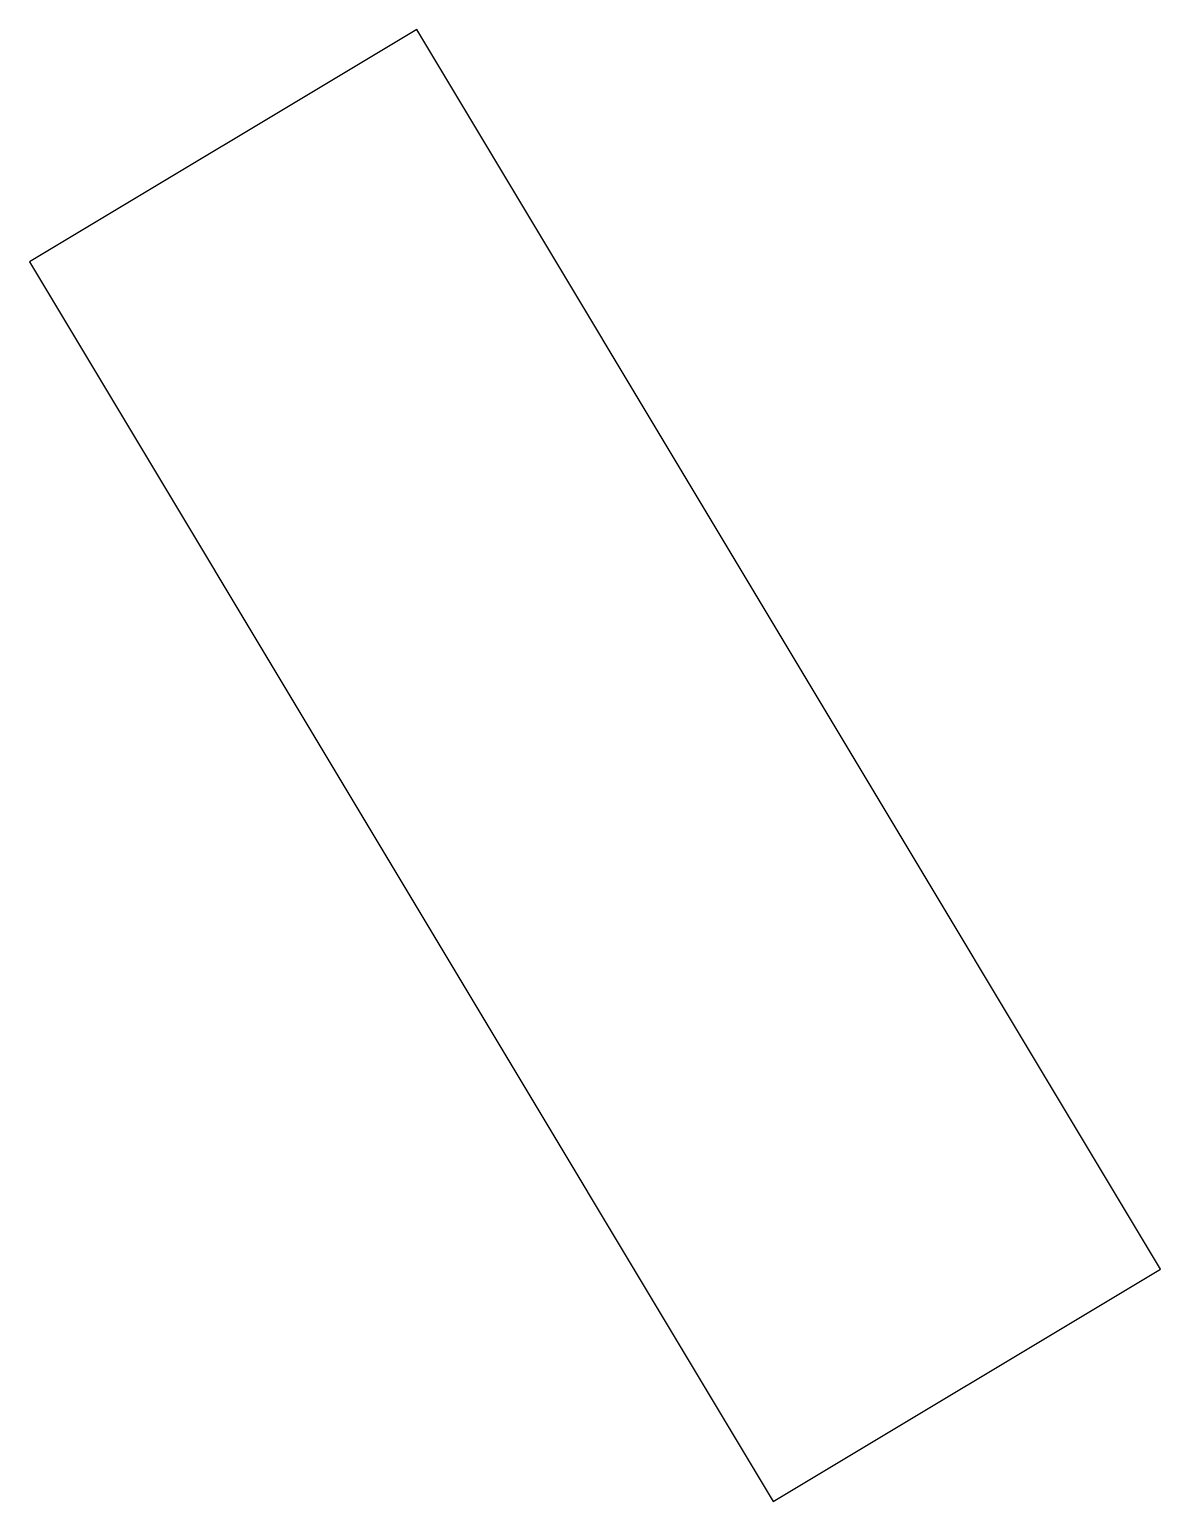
# Model space of a CAD drawing. Header units: metres. Extents: x 68.38 to 74.3, y -1.51 to 6.19.
import ezdxf

# ---------------------------------------------------------------- set-up
doc = ezdxf.new("R2010")
doc.units = ezdxf.units.M

msp = doc.modelspace()

# ---------------------------------------------------------------- linework, layer by layer
for p, q in [((70.4109, 6.1937), (68.3842, 4.9779)), ((74.3029, -0.2941), (70.4109, 6.1937)), ((68.3842, 4.9779), (72.2761, -1.5099)), ((72.2761, -1.5099), (74.3029, -0.2941))]:
    msp.add_line(p, q)

doc.saveas('drawing.dxf')
